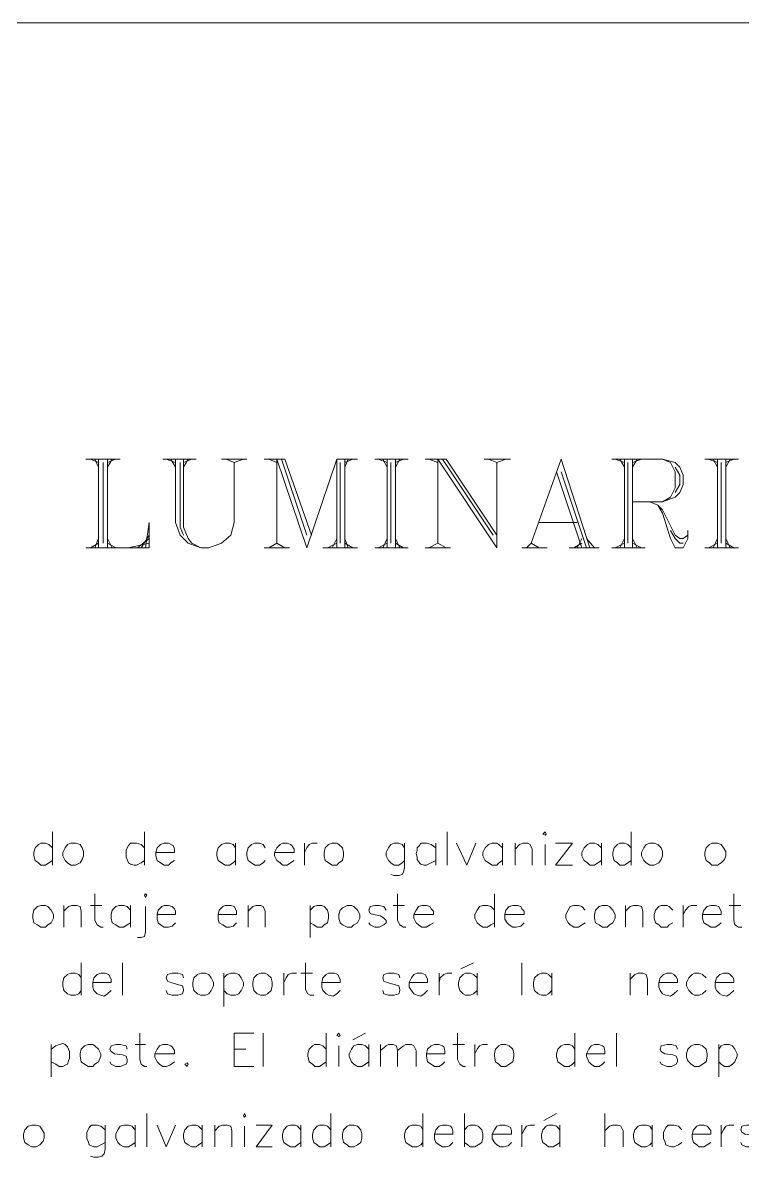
# Model space of a CAD drawing. Extents: x 604418 to 606014, y 1310869 to 1312555.
# Drawn here: x 605504.51 to 605518.51, y 1311072.63 to 1311095.02 of the extents above; entities that cross this region are included whole.
import ezdxf

# ---------------------------------------------------------------- set-up
doc = ezdxf.new("R2010")
doc.units = 0
doc.header["$MEASUREMENT"] = 0
doc.layers.get('0').update_dxf_attribs({"color": 10})

msp = doc.modelspace()

# ---------------------------------------------------------------- linework, layer by layer
at = {"color": 7, "lineweight": 13}
msp.add_lwpolyline([(605468.458, 1311017.135), (605528.643, 1311017.135), (605528.643, 1311095.021), (605468.458, 1311095.021)], close=True, dxfattribs=at)
for points in [[(605505.73, 1311086.535), (605506.401, 1311086.535)], [(605505.819, 1311086.535), (605505.976, 1311086.467)], [(605505.909, 1311086.535), (605505.976, 1311086.378)], [(605505.976, 1311086.535), (605505.976, 1311084.811)], [(605506.155, 1311086.535), (605506.155, 1311084.811)], [(605506.244, 1311086.535), (605506.155, 1311086.378)], [(605506.312, 1311086.535), (605506.155, 1311086.467)], [(605507.229, 1311086.535), (605507.878, 1311086.535)], [(605507.296, 1311086.535), (605507.475, 1311086.467)], [(605507.386, 1311086.535), (605507.475, 1311086.378)], [(605507.475, 1311086.535), (605507.475, 1311085.304), (605507.565, 1311085.058), (605507.721, 1311084.901), (605507.968, 1311084.811), (605508.124, 1311084.811), (605508.37, 1311084.901), (605508.549, 1311085.058), (605508.616, 1311085.304), (605508.616, 1311086.467)], [(605507.632, 1311086.535), (605507.632, 1311085.214), (605507.721, 1311084.99), (605507.789, 1311084.901), (605507.968, 1311084.811)], [(605507.721, 1311086.535), (605507.632, 1311086.378)], [(605507.789, 1311086.535), (605507.632, 1311086.467)], [(605508.37, 1311086.535), (605508.863, 1311086.535)], [(605508.46, 1311086.535), (605508.616, 1311086.467), (605508.796, 1311086.535)], [(605509.198, 1311086.535), (605509.601, 1311086.535)], [(605509.288, 1311086.535), (605509.444, 1311086.467)], [(605509.444, 1311084.901), (605509.444, 1311086.535), (605510.026, 1311084.811)], [(605509.534, 1311086.535), (605510.026, 1311085.058)], [(605509.601, 1311086.535), (605510.116, 1311085.058)], [(605510.026, 1311084.811), (605510.608, 1311086.535), (605510.608, 1311084.811)], [(605510.608, 1311086.535), (605511.011, 1311086.535)], [(605510.765, 1311086.535), (605510.765, 1311084.811)], [(605510.832, 1311086.535), (605510.765, 1311086.378)], [(605510.921, 1311086.535), (605510.765, 1311086.467)], [(605511.347, 1311086.535), (605511.996, 1311086.535)], [(605511.414, 1311086.535), (605511.593, 1311086.467)], [(605511.503, 1311086.535), (605511.593, 1311086.378)], [(605511.593, 1311086.535), (605511.593, 1311084.811)], [(605511.749, 1311086.535), (605511.749, 1311084.811)], [(605511.839, 1311086.535), (605511.749, 1311086.378)], [(605511.906, 1311086.535), (605511.749, 1311086.467)], [(605512.331, 1311086.535), (605512.734, 1311086.535)], [(605512.398, 1311086.535), (605512.577, 1311086.467)], [(605512.577, 1311084.901), (605512.577, 1311086.535), (605513.719, 1311084.811)], [(605512.667, 1311086.535), (605513.652, 1311085.058)], [(605512.734, 1311086.535), (605513.719, 1311085.058)], [(605513.473, 1311086.535), (605513.987, 1311086.535)], [(605513.562, 1311086.535), (605513.719, 1311086.467), (605513.898, 1311086.535)], [(605514.972, 1311086.535), (605514.39, 1311084.901)], [(605514.972, 1311086.535), (605515.531, 1311084.811)], [(605515.956, 1311086.535), (605516.941, 1311086.535), (605517.187, 1311086.467), (605517.277, 1311086.378), (605517.344, 1311086.221), (605517.344, 1311086.042), (605517.277, 1311085.886), (605517.187, 1311085.796), (605516.941, 1311085.707), (605516.359, 1311085.707)], [(605516.024, 1311086.535), (605516.203, 1311086.467)], [(605516.113, 1311086.535), (605516.203, 1311086.378)], [(605516.203, 1311086.535), (605516.203, 1311084.811)], [(605516.359, 1311086.535), (605516.359, 1311084.811)], [(605516.449, 1311086.535), (605516.359, 1311086.378)], [(605516.538, 1311086.535), (605516.359, 1311086.467)], [(605516.941, 1311086.535), (605517.098, 1311086.467), (605517.187, 1311086.288), (605517.187, 1311085.975), (605517.098, 1311085.796), (605516.941, 1311085.707)], [(605517.769, 1311086.535), (605518.418, 1311086.535)], [(605517.836, 1311086.535), (605518.015, 1311086.467)], [(605517.926, 1311086.535), (605518.015, 1311086.378)], [(605518.015, 1311086.535), (605518.015, 1311084.811)], [(605518.172, 1311086.535), (605518.172, 1311084.811)], [(605518.261, 1311086.535), (605518.172, 1311086.378)], [(605518.329, 1311086.535), (605518.172, 1311086.467)], [(605506.065, 1311086.467), (605506.065, 1311084.901)], [(605507.565, 1311086.467), (605507.565, 1311085.214), (605507.632, 1311085.058)], [(605510.675, 1311086.467), (605510.675, 1311084.901)], [(605511.66, 1311086.467), (605511.66, 1311084.901)], [(605513.719, 1311086.467), (605513.719, 1311084.811)], [(605514.882, 1311086.288), (605515.375, 1311084.811)], [(605514.972, 1311086.288), (605515.464, 1311084.811)], [(605516.27, 1311086.467), (605516.27, 1311084.901)], [(605517.187, 1311086.378), (605517.277, 1311086.221), (605517.277, 1311086.042), (605517.187, 1311085.886)], [(605518.082, 1311086.467), (605518.082, 1311084.901)], [(605516.695, 1311085.707), (605516.852, 1311085.639), (605516.941, 1311085.483), (605517.098, 1311084.99), (605517.187, 1311084.811), (605517.344, 1311084.811), (605517.433, 1311084.99), (605517.433, 1311085.147)], [(605516.852, 1311085.639), (605516.941, 1311085.55), (605517.187, 1311085.058), (605517.277, 1311084.99), (605517.344, 1311084.99), (605517.433, 1311085.058)], [(605505.73, 1311084.811), (605506.961, 1311084.811), (605506.961, 1311085.304)], [(605506.893, 1311084.811), (605506.961, 1311085.304)], [(605514.547, 1311085.304), (605515.285, 1311085.304)], [(605517.098, 1311085.147), (605517.187, 1311084.99), (605517.277, 1311084.901), (605517.344, 1311084.901)], [(605505.976, 1311084.99), (605505.909, 1311084.811)], [(605506.155, 1311084.99), (605506.244, 1311084.811)], [(605506.737, 1311084.811), (605506.961, 1311084.99)], [(605506.804, 1311084.811), (605506.961, 1311085.058)], [(605510.608, 1311084.99), (605510.519, 1311084.811)], [(605510.765, 1311084.99), (605510.832, 1311084.811)], [(605511.593, 1311084.99), (605511.503, 1311084.811)], [(605511.749, 1311084.99), (605511.839, 1311084.811)], [(605515.375, 1311084.99), (605515.285, 1311084.811)], [(605515.464, 1311084.99), (605515.621, 1311084.811)], [(605516.203, 1311084.99), (605516.113, 1311084.811)], [(605516.359, 1311084.99), (605516.449, 1311084.811)], [(605518.015, 1311084.99), (605517.926, 1311084.811)], [(605518.172, 1311084.99), (605518.261, 1311084.811)], [(605505.976, 1311084.901), (605505.819, 1311084.811)], [(605506.155, 1311084.901), (605506.312, 1311084.811)], [(605506.558, 1311084.811), (605506.961, 1311084.901)], [(605509.198, 1311084.811), (605509.691, 1311084.811)], [(605509.288, 1311084.811), (605509.444, 1311084.901), (605509.601, 1311084.811)], [(605510.34, 1311084.811), (605511.011, 1311084.811)], [(605510.608, 1311084.901), (605510.429, 1311084.811)], [(605510.765, 1311084.901), (605510.921, 1311084.811)], [(605511.347, 1311084.811), (605511.996, 1311084.811)], [(605511.593, 1311084.901), (605511.414, 1311084.811)], [(605511.749, 1311084.901), (605511.906, 1311084.811)], [(605512.331, 1311084.811), (605512.824, 1311084.811)], [(605512.398, 1311084.811), (605512.577, 1311084.901), (605512.734, 1311084.811)], [(605514.211, 1311084.811), (605514.703, 1311084.811)], [(605514.3, 1311084.811), (605514.39, 1311084.901), (605514.547, 1311084.811)], [(605515.128, 1311084.811), (605515.71, 1311084.811)], [(605515.375, 1311084.901), (605515.218, 1311084.811)], [(605515.956, 1311084.811), (605516.605, 1311084.811)], [(605516.203, 1311084.901), (605516.024, 1311084.811)], [(605516.359, 1311084.901), (605516.538, 1311084.811)], [(605517.769, 1311084.811), (605518.418, 1311084.811)], [(605518.015, 1311084.901), (605517.836, 1311084.811)], [(605518.172, 1311084.901), (605518.329, 1311084.811)], [(605505.081, 1311079.284), (605505.081, 1311078.635)], [(605506.871, 1311079.284), (605506.871, 1311078.635)], [(605512.756, 1311079.284), (605512.756, 1311078.635)], [(605514.614, 1311079.239), (605514.659, 1311079.217), (605514.681, 1311079.239), (605514.659, 1311079.284), (605514.614, 1311079.239)], [(605516.337, 1311079.284), (605516.337, 1311078.635)], [(605505.081, 1311078.971), (605505.014, 1311079.038), (605504.947, 1311079.06), (605504.857, 1311079.06), (605504.812, 1311079.038), (605504.745, 1311078.971), (605504.723, 1311078.881), (605504.723, 1311078.814), (605504.745, 1311078.725), (605504.812, 1311078.68), (605504.857, 1311078.635), (605504.947, 1311078.635), (605505.014, 1311078.68), (605505.081, 1311078.725)], [(605505.439, 1311079.06), (605505.372, 1311079.038), (605505.327, 1311078.971), (605505.282, 1311078.881), (605505.282, 1311078.814), (605505.327, 1311078.725), (605505.372, 1311078.68), (605505.439, 1311078.635), (605505.528, 1311078.635), (605505.618, 1311078.68), (605505.663, 1311078.747), (605505.685, 1311078.814), (605505.685, 1311078.904), (605505.663, 1311078.971), (605505.618, 1311079.038), (605505.528, 1311079.06), (605505.439, 1311079.06)], [(605506.871, 1311078.971), (605506.804, 1311079.038), (605506.714, 1311079.06), (605506.67, 1311079.06), (605506.602, 1311079.06), (605506.558, 1311079.016), (605506.535, 1311078.971), (605506.513, 1311078.926), (605506.513, 1311078.859), (605506.513, 1311078.792), (605506.535, 1311078.747), (605506.558, 1311078.68), (605506.602, 1311078.657), (605506.67, 1311078.635), (605506.714, 1311078.635), (605506.804, 1311078.68), (605506.871, 1311078.725)], [(605507.095, 1311078.881), (605507.453, 1311078.881), (605507.453, 1311078.948), (605507.43, 1311079.016), (605507.386, 1311079.038), (605507.341, 1311079.06), (605507.251, 1311079.06), (605507.184, 1311079.038), (605507.117, 1311078.971), (605507.095, 1311078.881), (605507.095, 1311078.814), (605507.117, 1311078.725), (605507.184, 1311078.68), (605507.251, 1311078.635), (605507.341, 1311078.635), (605507.386, 1311078.68), (605507.453, 1311078.725)], [(605508.639, 1311078.971), (605508.594, 1311079.038), (605508.527, 1311079.06), (605508.437, 1311079.06), (605508.37, 1311079.038), (605508.303, 1311078.971), (605508.281, 1311078.881), (605508.281, 1311078.814), (605508.303, 1311078.725), (605508.37, 1311078.68), (605508.437, 1311078.635), (605508.527, 1311078.635), (605508.594, 1311078.68), (605508.639, 1311078.725)], [(605508.639, 1311079.06), (605508.639, 1311078.635)], [(605509.221, 1311078.971), (605509.176, 1311079.038), (605509.109, 1311079.06), (605509.019, 1311079.06), (605508.952, 1311079.038), (605508.885, 1311078.971), (605508.863, 1311078.881), (605508.863, 1311078.814), (605508.885, 1311078.725), (605508.952, 1311078.68), (605509.019, 1311078.635), (605509.109, 1311078.635), (605509.176, 1311078.68), (605509.221, 1311078.725)], [(605509.4, 1311078.881), (605509.78, 1311078.881), (605509.78, 1311078.948), (605509.735, 1311079.016), (605509.713, 1311079.038), (605509.646, 1311079.06), (605509.556, 1311079.06), (605509.512, 1311079.038), (605509.444, 1311078.971), (605509.4, 1311078.881), (605509.4, 1311078.814), (605509.444, 1311078.725), (605509.512, 1311078.68), (605509.556, 1311078.635), (605509.646, 1311078.635), (605509.713, 1311078.68), (605509.78, 1311078.725)], [(605509.982, 1311079.06), (605509.982, 1311078.635)], [(605509.982, 1311078.881), (605510.026, 1311078.971), (605510.071, 1311079.038), (605510.138, 1311079.06), (605510.228, 1311079.06)], [(605510.519, 1311079.06), (605510.451, 1311079.038), (605510.384, 1311078.971), (605510.362, 1311078.881), (605510.362, 1311078.814), (605510.384, 1311078.725), (605510.451, 1311078.68), (605510.519, 1311078.635), (605510.608, 1311078.635), (605510.653, 1311078.68), (605510.72, 1311078.725), (605510.742, 1311078.814), (605510.742, 1311078.881), (605510.72, 1311078.971), (605510.653, 1311079.038), (605510.608, 1311079.06), (605510.519, 1311079.06)], [(605511.928, 1311078.971), (605511.884, 1311079.038), (605511.817, 1311079.06), (605511.727, 1311079.06), (605511.66, 1311079.038), (605511.615, 1311078.971), (605511.57, 1311078.881), (605511.57, 1311078.814), (605511.615, 1311078.725), (605511.66, 1311078.68), (605511.727, 1311078.635), (605511.817, 1311078.635), (605511.884, 1311078.68), (605511.928, 1311078.725)], [(605511.928, 1311079.06), (605511.928, 1311078.59), (605511.906, 1311078.501), (605511.884, 1311078.456), (605511.817, 1311078.434), (605511.727, 1311078.434), (605511.66, 1311078.456)], [(605512.533, 1311078.971), (605512.443, 1311079.038), (605512.354, 1311079.06), (605512.309, 1311079.06), (605512.242, 1311079.06), (605512.219, 1311079.016), (605512.175, 1311078.971), (605512.175, 1311078.926), (605512.152, 1311078.859), (605512.175, 1311078.792), (605512.175, 1311078.747), (605512.219, 1311078.68), (605512.242, 1311078.657), (605512.309, 1311078.635), (605512.354, 1311078.635), (605512.443, 1311078.68), (605512.533, 1311078.725)], [(605512.533, 1311079.06), (605512.533, 1311078.635)], [(605512.935, 1311079.06), (605513.137, 1311078.635), (605513.316, 1311079.06)], [(605513.831, 1311078.971), (605513.763, 1311079.038), (605513.719, 1311079.06), (605513.629, 1311079.06), (605513.562, 1311079.038), (605513.495, 1311078.971), (605513.45, 1311078.881), (605513.45, 1311078.814), (605513.495, 1311078.725), (605513.562, 1311078.68), (605513.629, 1311078.635), (605513.719, 1311078.635), (605513.763, 1311078.68), (605513.831, 1311078.725)], [(605513.831, 1311079.06), (605513.831, 1311078.635)], [(605514.077, 1311079.06), (605514.077, 1311078.635)], [(605514.077, 1311078.948), (605514.166, 1311079.038), (605514.233, 1311079.06), (605514.323, 1311079.06), (605514.368, 1311079.038), (605514.412, 1311078.948), (605514.412, 1311078.635)], [(605514.659, 1311079.038), (605514.659, 1311078.635)], [(605514.86, 1311078.635), (605515.196, 1311079.06), (605514.86, 1311079.06)], [(605515.755, 1311078.971), (605515.688, 1311079.038), (605515.621, 1311079.06), (605515.531, 1311079.06), (605515.487, 1311079.038), (605515.419, 1311078.971), (605515.375, 1311078.881), (605515.375, 1311078.814), (605515.419, 1311078.725), (605515.487, 1311078.68), (605515.531, 1311078.635), (605515.621, 1311078.635), (605515.688, 1311078.68), (605515.755, 1311078.725)], [(605515.755, 1311079.06), (605515.755, 1311078.635)], [(605516.337, 1311078.971), (605516.27, 1311079.038), (605516.203, 1311079.06), (605516.113, 1311079.06), (605516.068, 1311079.038), (605516.001, 1311078.971), (605515.979, 1311078.881), (605515.979, 1311078.814), (605516.001, 1311078.725), (605516.068, 1311078.68), (605516.113, 1311078.635), (605516.203, 1311078.635), (605516.27, 1311078.68), (605516.337, 1311078.725)], [(605516.695, 1311079.06), (605516.628, 1311079.038), (605516.583, 1311078.971), (605516.538, 1311078.881), (605516.538, 1311078.814), (605516.583, 1311078.725), (605516.628, 1311078.68), (605516.695, 1311078.635), (605516.784, 1311078.635), (605516.874, 1311078.68), (605516.919, 1311078.747), (605516.941, 1311078.814), (605516.941, 1311078.904), (605516.919, 1311078.971), (605516.852, 1311079.038), (605516.784, 1311079.06), (605516.695, 1311079.06)], [(605517.903, 1311079.06), (605517.859, 1311079.038), (605517.791, 1311078.971), (605517.769, 1311078.881), (605517.769, 1311078.814), (605517.791, 1311078.725), (605517.859, 1311078.68), (605517.903, 1311078.635), (605518.015, 1311078.635), (605518.082, 1311078.68), (605518.149, 1311078.747), (605518.172, 1311078.814), (605518.172, 1311078.904), (605518.127, 1311078.971), (605518.082, 1311079.038), (605518.015, 1311079.06), (605517.903, 1311079.06)], [(605514.86, 1311078.635), (605515.196, 1311078.635)], [(605505.909, 1311078.076), (605505.909, 1311077.561), (605505.954, 1311077.471), (605506.021, 1311077.427), (605506.065, 1311077.427)], [(605506.871, 1311078.053), (605506.893, 1311078.009), (605506.916, 1311078.053), (605506.893, 1311078.076), (605506.871, 1311078.053)], [(605511.794, 1311078.076), (605511.794, 1311077.561), (605511.839, 1311077.471), (605511.906, 1311077.427), (605511.951, 1311077.427)], [(605513.674, 1311078.076), (605513.674, 1311077.427)], [(605518.329, 1311078.076), (605518.329, 1311077.561), (605518.351, 1311077.471), (605518.418, 1311077.427), (605518.485, 1311077.427)], [(605504.857, 1311077.852), (605504.79, 1311077.83), (605504.723, 1311077.762), (605504.7, 1311077.673), (605504.7, 1311077.606), (605504.723, 1311077.516), (605504.79, 1311077.471), (605504.857, 1311077.427), (605504.947, 1311077.427), (605504.991, 1311077.471), (605505.058, 1311077.516), (605505.103, 1311077.606), (605505.103, 1311077.673), (605505.058, 1311077.762), (605504.991, 1311077.83), (605504.947, 1311077.852), (605504.857, 1311077.852)], [(605505.305, 1311077.852), (605505.305, 1311077.427)], [(605505.305, 1311077.74), (605505.394, 1311077.83), (605505.461, 1311077.852), (605505.551, 1311077.852), (605505.618, 1311077.83), (605505.64, 1311077.74), (605505.64, 1311077.427)], [(605505.819, 1311077.852), (605506.043, 1311077.852)], [(605506.602, 1311077.762), (605506.535, 1311077.83), (605506.468, 1311077.852), (605506.379, 1311077.852), (605506.312, 1311077.83), (605506.244, 1311077.762), (605506.222, 1311077.673), (605506.222, 1311077.606), (605506.244, 1311077.516), (605506.312, 1311077.471), (605506.379, 1311077.427), (605506.468, 1311077.427), (605506.535, 1311077.471), (605506.602, 1311077.516)], [(605506.602, 1311077.852), (605506.602, 1311077.427)], [(605506.893, 1311077.83), (605506.893, 1311077.337), (605506.871, 1311077.248), (605506.804, 1311077.225), (605506.737, 1311077.225)], [(605507.117, 1311077.673), (605507.475, 1311077.673), (605507.475, 1311077.74), (605507.453, 1311077.785), (605507.408, 1311077.83), (605507.341, 1311077.852), (605507.251, 1311077.852), (605507.207, 1311077.83), (605507.14, 1311077.762), (605507.117, 1311077.673), (605507.117, 1311077.583), (605507.14, 1311077.516), (605507.184, 1311077.471), (605507.251, 1311077.427), (605507.341, 1311077.427), (605507.408, 1311077.449), (605507.475, 1311077.516)], [(605508.303, 1311077.673), (605508.661, 1311077.673), (605508.661, 1311077.74), (605508.639, 1311077.785), (605508.616, 1311077.83), (605508.549, 1311077.852), (605508.437, 1311077.852), (605508.393, 1311077.83), (605508.326, 1311077.762), (605508.303, 1311077.673), (605508.303, 1311077.583), (605508.326, 1311077.516), (605508.393, 1311077.471), (605508.46, 1311077.427), (605508.527, 1311077.427), (605508.594, 1311077.449), (605508.661, 1311077.516)], [(605508.885, 1311077.852), (605508.885, 1311077.427)], [(605508.885, 1311077.74), (605508.975, 1311077.83), (605509.042, 1311077.852), (605509.131, 1311077.852), (605509.176, 1311077.83), (605509.221, 1311077.74), (605509.221, 1311077.427)], [(605510.093, 1311077.852), (605510.093, 1311077.225)], [(605510.093, 1311077.762), (605510.161, 1311077.83), (605510.228, 1311077.852), (605510.317, 1311077.852), (605510.362, 1311077.83), (605510.429, 1311077.762), (605510.451, 1311077.673), (605510.451, 1311077.606), (605510.429, 1311077.516), (605510.362, 1311077.471), (605510.317, 1311077.427), (605510.228, 1311077.427), (605510.161, 1311077.471), (605510.093, 1311077.516)], [(605510.81, 1311077.852), (605510.72, 1311077.807), (605510.675, 1311077.762), (605510.653, 1311077.673), (605510.653, 1311077.606), (605510.675, 1311077.516), (605510.72, 1311077.471), (605510.81, 1311077.427), (605510.899, 1311077.427), (605510.944, 1311077.471), (605511.011, 1311077.516), (605511.056, 1311077.606), (605511.056, 1311077.673), (605511.011, 1311077.762), (605510.944, 1311077.83), (605510.899, 1311077.852), (605510.81, 1311077.852)], [(605511.57, 1311077.762), (605511.526, 1311077.83), (605511.436, 1311077.852), (605511.347, 1311077.852), (605511.257, 1311077.83), (605511.235, 1311077.762), (605511.257, 1311077.695), (605511.324, 1311077.673), (605511.458, 1311077.65), (605511.526, 1311077.606), (605511.57, 1311077.561), (605511.57, 1311077.516), (605511.526, 1311077.471), (605511.436, 1311077.427), (605511.347, 1311077.427), (605511.257, 1311077.471), (605511.235, 1311077.516)], [(605511.705, 1311077.852), (605511.928, 1311077.852)], [(605512.107, 1311077.673), (605512.488, 1311077.673), (605512.488, 1311077.74), (605512.443, 1311077.785), (605512.421, 1311077.83), (605512.354, 1311077.852), (605512.264, 1311077.852), (605512.197, 1311077.83), (605512.152, 1311077.762), (605512.107, 1311077.673), (605512.107, 1311077.606), (605512.152, 1311077.516), (605512.197, 1311077.471), (605512.264, 1311077.427), (605512.354, 1311077.427), (605512.421, 1311077.471), (605512.488, 1311077.516)], [(605513.674, 1311077.762), (605513.607, 1311077.83), (605513.54, 1311077.852), (605513.45, 1311077.852), (605513.383, 1311077.83), (605513.338, 1311077.762), (605513.293, 1311077.673), (605513.293, 1311077.606), (605513.338, 1311077.516), (605513.383, 1311077.471), (605513.45, 1311077.427), (605513.54, 1311077.427), (605513.607, 1311077.471), (605513.674, 1311077.516)], [(605513.875, 1311077.673), (605514.256, 1311077.673), (605514.256, 1311077.74), (605514.211, 1311077.785), (605514.189, 1311077.83), (605514.121, 1311077.852), (605514.032, 1311077.852), (605513.965, 1311077.83), (605513.898, 1311077.762), (605513.875, 1311077.673), (605513.875, 1311077.583), (605513.92, 1311077.516), (605513.965, 1311077.471), (605514.032, 1311077.427), (605514.099, 1311077.427), (605514.189, 1311077.449), (605514.256, 1311077.516)], [(605515.442, 1311077.762), (605515.375, 1311077.83), (605515.307, 1311077.852), (605515.218, 1311077.852), (605515.151, 1311077.83), (605515.106, 1311077.762), (605515.061, 1311077.673), (605515.061, 1311077.606), (605515.106, 1311077.516), (605515.151, 1311077.471), (605515.218, 1311077.427), (605515.307, 1311077.427), (605515.375, 1311077.471), (605515.442, 1311077.516)], [(605515.777, 1311077.852), (605515.71, 1311077.83), (605515.643, 1311077.762), (605515.621, 1311077.673), (605515.621, 1311077.606), (605515.643, 1311077.516), (605515.71, 1311077.471), (605515.777, 1311077.427), (605515.867, 1311077.427), (605515.912, 1311077.471), (605515.979, 1311077.516), (605516.024, 1311077.606), (605516.024, 1311077.673), (605515.979, 1311077.762), (605515.912, 1311077.83), (605515.867, 1311077.852), (605515.777, 1311077.852)], [(605516.225, 1311077.852), (605516.225, 1311077.427)], [(605516.225, 1311077.74), (605516.314, 1311077.83), (605516.382, 1311077.852), (605516.471, 1311077.852), (605516.538, 1311077.83), (605516.561, 1311077.74), (605516.561, 1311077.427)], [(605517.142, 1311077.762), (605517.075, 1311077.83), (605517.031, 1311077.852), (605516.919, 1311077.852), (605516.874, 1311077.83), (605516.807, 1311077.762), (605516.784, 1311077.673), (605516.784, 1311077.606), (605516.807, 1311077.516), (605516.874, 1311077.471), (605516.919, 1311077.427), (605517.031, 1311077.427), (605517.075, 1311077.471), (605517.142, 1311077.516)], [(605517.344, 1311077.852), (605517.344, 1311077.427)], [(605517.344, 1311077.673), (605517.389, 1311077.762), (605517.456, 1311077.83), (605517.501, 1311077.852), (605517.612, 1311077.852)], [(605517.724, 1311077.673), (605518.082, 1311077.673), (605518.082, 1311077.74), (605518.06, 1311077.785), (605518.038, 1311077.83), (605517.97, 1311077.852), (605517.881, 1311077.852), (605517.814, 1311077.83), (605517.747, 1311077.762), (605517.724, 1311077.673), (605517.724, 1311077.606), (605517.747, 1311077.516), (605517.814, 1311077.471), (605517.881, 1311077.427), (605517.97, 1311077.427), (605518.038, 1311077.471), (605518.082, 1311077.516)], [(605518.239, 1311077.852), (605518.463, 1311077.852)], [(605505.64, 1311076.733), (605505.64, 1311076.106)], [(605506.446, 1311076.733), (605506.446, 1311076.106)], [(605510.004, 1311076.733), (605510.004, 1311076.218), (605510.049, 1311076.129), (605510.093, 1311076.106), (605510.161, 1311076.106)], [(605513.025, 1311076.621), (605513.271, 1311076.733)], [(605514.211, 1311076.733), (605514.211, 1311076.106)], [(605505.64, 1311076.442), (605505.595, 1311076.509), (605505.528, 1311076.532), (605505.439, 1311076.532), (605505.372, 1311076.509), (605505.305, 1311076.442), (605505.282, 1311076.353), (605505.282, 1311076.285), (605505.305, 1311076.196), (605505.372, 1311076.129), (605505.439, 1311076.106), (605505.528, 1311076.106), (605505.595, 1311076.129), (605505.64, 1311076.196)], [(605505.864, 1311076.353), (605506.222, 1311076.353), (605506.222, 1311076.42), (605506.2, 1311076.464), (605506.177, 1311076.509), (605506.11, 1311076.532), (605506.021, 1311076.532), (605505.954, 1311076.509), (605505.886, 1311076.442), (605505.864, 1311076.353), (605505.864, 1311076.263), (605505.886, 1311076.196), (605505.954, 1311076.129), (605506.021, 1311076.106), (605506.088, 1311076.084), (605506.155, 1311076.129), (605506.222, 1311076.196)], [(605507.632, 1311076.442), (605507.609, 1311076.509), (605507.52, 1311076.532), (605507.408, 1311076.532), (605507.319, 1311076.509), (605507.296, 1311076.442), (605507.319, 1311076.375), (605507.386, 1311076.353), (605507.542, 1311076.308), (605507.609, 1311076.285), (605507.632, 1311076.218), (605507.632, 1311076.196), (605507.609, 1311076.129), (605507.52, 1311076.106), (605507.408, 1311076.106), (605507.319, 1311076.129), (605507.296, 1311076.196)], [(605507.968, 1311076.532), (605507.9, 1311076.509), (605507.833, 1311076.442), (605507.811, 1311076.353), (605507.811, 1311076.285), (605507.833, 1311076.196), (605507.9, 1311076.129), (605507.968, 1311076.106), (605508.057, 1311076.106), (605508.124, 1311076.129), (605508.169, 1311076.196), (605508.214, 1311076.285), (605508.214, 1311076.353), (605508.169, 1311076.442), (605508.124, 1311076.509), (605508.057, 1311076.532), (605507.968, 1311076.532)], [(605508.415, 1311076.532), (605508.415, 1311075.883)], [(605508.415, 1311076.442), (605508.482, 1311076.509), (605508.549, 1311076.532), (605508.639, 1311076.532), (605508.706, 1311076.509), (605508.751, 1311076.442), (605508.796, 1311076.353), (605508.796, 1311076.285), (605508.751, 1311076.196), (605508.706, 1311076.129), (605508.639, 1311076.106), (605508.549, 1311076.106), (605508.482, 1311076.129), (605508.415, 1311076.196)], [(605509.131, 1311076.532), (605509.064, 1311076.509), (605508.997, 1311076.442), (605508.975, 1311076.353), (605508.975, 1311076.285), (605508.997, 1311076.196), (605509.064, 1311076.129), (605509.131, 1311076.106), (605509.221, 1311076.106), (605509.265, 1311076.129), (605509.333, 1311076.196), (605509.355, 1311076.285), (605509.355, 1311076.353), (605509.333, 1311076.442), (605509.265, 1311076.509), (605509.221, 1311076.532), (605509.131, 1311076.532)], [(605509.579, 1311076.532), (605509.579, 1311076.106)], [(605509.579, 1311076.353), (605509.624, 1311076.442), (605509.668, 1311076.509), (605509.735, 1311076.532), (605509.825, 1311076.532)], [(605509.914, 1311076.532), (605510.138, 1311076.532)], [(605510.317, 1311076.353), (605510.675, 1311076.353), (605510.675, 1311076.42), (605510.653, 1311076.464), (605510.631, 1311076.509), (605510.563, 1311076.532), (605510.451, 1311076.532), (605510.407, 1311076.509), (605510.34, 1311076.442), (605510.317, 1311076.353), (605510.317, 1311076.263), (605510.34, 1311076.196), (605510.407, 1311076.129), (605510.451, 1311076.106), (605510.541, 1311076.084), (605510.608, 1311076.129), (605510.675, 1311076.196)], [(605511.839, 1311076.442), (605511.817, 1311076.509), (605511.727, 1311076.532), (605511.615, 1311076.532), (605511.526, 1311076.509), (605511.503, 1311076.442), (605511.526, 1311076.375), (605511.593, 1311076.353), (605511.749, 1311076.308), (605511.817, 1311076.285), (605511.839, 1311076.218), (605511.839, 1311076.196), (605511.817, 1311076.129), (605511.727, 1311076.106), (605511.615, 1311076.106), (605511.526, 1311076.129), (605511.503, 1311076.196)], [(605512.018, 1311076.353), (605512.376, 1311076.353), (605512.376, 1311076.42), (605512.354, 1311076.464), (605512.331, 1311076.509), (605512.264, 1311076.532), (605512.175, 1311076.532), (605512.107, 1311076.509), (605512.063, 1311076.442), (605512.018, 1311076.353), (605512.018, 1311076.263), (605512.063, 1311076.196), (605512.107, 1311076.129), (605512.175, 1311076.106), (605512.242, 1311076.084), (605512.309, 1311076.129), (605512.376, 1311076.196)], [(605512.6, 1311076.532), (605512.6, 1311076.106)], [(605512.6, 1311076.353), (605512.622, 1311076.442), (605512.689, 1311076.509), (605512.756, 1311076.532), (605512.846, 1311076.532)], [(605513.338, 1311076.442), (605513.271, 1311076.509), (605513.204, 1311076.532), (605513.114, 1311076.532), (605513.07, 1311076.509), (605513.003, 1311076.442), (605512.98, 1311076.353), (605512.98, 1311076.285), (605513.003, 1311076.196), (605513.07, 1311076.129), (605513.114, 1311076.106), (605513.204, 1311076.106), (605513.271, 1311076.129), (605513.338, 1311076.196)], [(605513.338, 1311076.532), (605513.338, 1311076.106)], [(605514.793, 1311076.442), (605514.726, 1311076.509), (605514.681, 1311076.532), (605514.591, 1311076.532), (605514.524, 1311076.509), (605514.457, 1311076.442), (605514.435, 1311076.353), (605514.435, 1311076.285), (605514.457, 1311076.196), (605514.524, 1311076.129), (605514.591, 1311076.106), (605514.681, 1311076.106), (605514.726, 1311076.129), (605514.793, 1311076.196)], [(605514.793, 1311076.532), (605514.793, 1311076.106)], [(605516.314, 1311076.532), (605516.314, 1311076.106)], [(605516.314, 1311076.42), (605516.404, 1311076.509), (605516.471, 1311076.532), (605516.561, 1311076.532), (605516.628, 1311076.509), (605516.65, 1311076.42), (605516.65, 1311076.106)], [(605516.874, 1311076.353), (605517.232, 1311076.353), (605517.232, 1311076.42), (605517.21, 1311076.464), (605517.165, 1311076.509), (605517.12, 1311076.532), (605517.031, 1311076.532), (605516.963, 1311076.509), (605516.896, 1311076.442), (605516.874, 1311076.353), (605516.874, 1311076.263), (605516.896, 1311076.196), (605516.941, 1311076.129), (605517.008, 1311076.106), (605517.098, 1311076.084), (605517.165, 1311076.129), (605517.232, 1311076.196)], [(605517.791, 1311076.442), (605517.724, 1311076.509), (605517.657, 1311076.532), (605517.568, 1311076.532), (605517.523, 1311076.509), (605517.456, 1311076.442), (605517.411, 1311076.353), (605517.411, 1311076.285), (605517.456, 1311076.196), (605517.523, 1311076.129), (605517.568, 1311076.106), (605517.657, 1311076.106), (605517.724, 1311076.129), (605517.791, 1311076.196)], [(605517.97, 1311076.353), (605518.329, 1311076.353), (605518.329, 1311076.42), (605518.306, 1311076.464), (605518.261, 1311076.509), (605518.217, 1311076.532), (605518.127, 1311076.532), (605518.06, 1311076.509), (605517.993, 1311076.442), (605517.97, 1311076.353), (605517.97, 1311076.263), (605517.993, 1311076.196), (605518.06, 1311076.129), (605518.105, 1311076.106), (605518.194, 1311076.084), (605518.261, 1311076.129), (605518.329, 1311076.196)], [(605506.782, 1311075.368), (605506.782, 1311074.853), (605506.804, 1311074.764), (605506.871, 1311074.719), (605506.916, 1311074.719)], [(605508.616, 1311074.719), (605508.616, 1311075.368), (605508.997, 1311075.368)], [(605509.176, 1311075.368), (605509.176, 1311074.719)], [(605510.407, 1311075.368), (605510.407, 1311074.719)], [(605510.608, 1311075.323), (605510.653, 1311075.301), (605510.675, 1311075.323), (605510.653, 1311075.368), (605510.608, 1311075.323)], [(605510.921, 1311075.234), (605511.168, 1311075.368)], [(605512.958, 1311075.368), (605512.958, 1311074.853), (605513.003, 1311074.764), (605513.07, 1311074.719), (605513.114, 1311074.719)], [(605515.24, 1311075.368), (605515.24, 1311074.719)], [(605516.046, 1311075.368), (605516.046, 1311074.719)], [(605505.058, 1311075.055), (605505.148, 1311075.122), (605505.215, 1311075.144), (605505.282, 1311075.167), (605505.327, 1311075.144), (605505.372, 1311075.099), (605505.394, 1311075.055), (605505.416, 1311075.01), (605505.416, 1311074.943), (605505.416, 1311074.876), (605505.394, 1311074.831), (605505.372, 1311074.764), (605505.327, 1311074.741), (605505.282, 1311074.719), (605505.215, 1311074.719), (605505.148, 1311074.764), (605505.058, 1311074.808)], [(605505.058, 1311075.144), (605505.058, 1311074.518)], [(605505.775, 1311075.144), (605505.707, 1311075.122), (605505.64, 1311075.055), (605505.618, 1311074.965), (605505.618, 1311074.92), (605505.64, 1311074.808), (605505.707, 1311074.764), (605505.775, 1311074.719), (605505.864, 1311074.719), (605505.909, 1311074.764), (605505.976, 1311074.808), (605506.021, 1311074.92), (605506.021, 1311074.965), (605505.976, 1311075.055), (605505.909, 1311075.122), (605505.864, 1311075.144), (605505.775, 1311075.144)], [(605506.535, 1311075.055), (605506.513, 1311075.122), (605506.401, 1311075.144), (605506.312, 1311075.144), (605506.222, 1311075.122), (605506.2, 1311075.055), (605506.222, 1311075.01), (605506.289, 1311074.965), (605506.446, 1311074.943), (605506.513, 1311074.92), (605506.535, 1311074.853), (605506.535, 1311074.808), (605506.513, 1311074.764), (605506.401, 1311074.719), (605506.312, 1311074.719), (605506.222, 1311074.764), (605506.2, 1311074.808)], [(605506.692, 1311075.144), (605506.893, 1311075.144)], [(605507.072, 1311074.965), (605507.453, 1311074.965), (605507.453, 1311075.032), (605507.408, 1311075.099), (605507.386, 1311075.122), (605507.319, 1311075.144), (605507.229, 1311075.144), (605507.162, 1311075.122), (605507.117, 1311075.055), (605507.072, 1311074.965), (605507.072, 1311074.898), (605507.117, 1311074.808), (605507.162, 1311074.764), (605507.229, 1311074.719), (605507.296, 1311074.719), (605507.363, 1311074.741), (605507.453, 1311074.808)], [(605510.407, 1311075.055), (605510.34, 1311075.122), (605510.272, 1311075.144), (605510.183, 1311075.144), (605510.138, 1311075.122), (605510.071, 1311075.055), (605510.049, 1311074.965), (605510.049, 1311074.92), (605510.071, 1311074.808), (605510.138, 1311074.764), (605510.183, 1311074.719), (605510.272, 1311074.719), (605510.34, 1311074.764), (605510.407, 1311074.808)], [(605510.653, 1311075.122), (605510.653, 1311074.719)], [(605511.235, 1311075.055), (605511.168, 1311075.122), (605511.1, 1311075.144), (605511.011, 1311075.144), (605510.944, 1311075.122), (605510.899, 1311075.055), (605510.854, 1311074.965), (605510.854, 1311074.92), (605510.899, 1311074.808), (605510.944, 1311074.764), (605511.011, 1311074.719), (605511.1, 1311074.719), (605511.168, 1311074.764), (605511.235, 1311074.808)], [(605511.235, 1311075.144), (605511.235, 1311074.719)], [(605511.458, 1311075.144), (605511.458, 1311074.719)], [(605511.458, 1311075.032), (605511.57, 1311075.122), (605511.615, 1311075.144), (605511.705, 1311075.144), (605511.772, 1311075.122), (605511.794, 1311075.032), (605511.794, 1311074.719)], [(605511.794, 1311075.032), (605511.906, 1311075.122), (605511.951, 1311075.144), (605512.063, 1311075.144), (605512.107, 1311075.122), (605512.152, 1311075.032), (605512.152, 1311074.719)], [(605512.354, 1311074.965), (605512.712, 1311074.965), (605512.712, 1311075.032), (605512.689, 1311075.099), (605512.667, 1311075.122), (605512.6, 1311075.144), (605512.51, 1311075.144), (605512.443, 1311075.122), (605512.376, 1311075.055), (605512.354, 1311074.965), (605512.354, 1311074.92), (605512.376, 1311074.808), (605512.443, 1311074.764), (605512.51, 1311074.719), (605512.6, 1311074.719), (605512.667, 1311074.764), (605512.712, 1311074.808)], [(605512.868, 1311075.144), (605513.092, 1311075.144)], [(605513.293, 1311075.144), (605513.293, 1311074.719)], [(605513.293, 1311074.965), (605513.338, 1311075.055), (605513.383, 1311075.122), (605513.45, 1311075.144), (605513.54, 1311075.144)], [(605513.808, 1311075.144), (605513.763, 1311075.122), (605513.696, 1311075.055), (605513.674, 1311074.965), (605513.674, 1311074.92), (605513.696, 1311074.808), (605513.763, 1311074.764), (605513.808, 1311074.719), (605513.898, 1311074.719), (605513.965, 1311074.764), (605514.032, 1311074.808), (605514.054, 1311074.92), (605514.054, 1311074.965), (605514.032, 1311075.055), (605513.965, 1311075.122), (605513.898, 1311075.144), (605513.808, 1311075.144)], [(605515.24, 1311075.055), (605515.196, 1311075.122), (605515.128, 1311075.144), (605515.039, 1311075.144), (605514.972, 1311075.122), (605514.905, 1311075.055), (605514.882, 1311074.965), (605514.882, 1311074.92), (605514.905, 1311074.808), (605514.972, 1311074.764), (605515.039, 1311074.719), (605515.128, 1311074.719), (605515.196, 1311074.764), (605515.24, 1311074.808)], [(605515.464, 1311074.965), (605515.822, 1311074.965), (605515.822, 1311075.032), (605515.8, 1311075.099), (605515.777, 1311075.122), (605515.71, 1311075.144), (605515.621, 1311075.144), (605515.554, 1311075.122), (605515.509, 1311075.055), (605515.464, 1311074.965), (605515.464, 1311074.92), (605515.509, 1311074.808), (605515.554, 1311074.764), (605515.621, 1311074.719), (605515.71, 1311074.719), (605515.777, 1311074.764), (605515.822, 1311074.808)], [(605517.232, 1311075.055), (605517.21, 1311075.122), (605517.12, 1311075.144), (605517.031, 1311075.144), (605516.919, 1311075.122), (605516.896, 1311075.055), (605516.919, 1311075.01), (605516.986, 1311074.965), (605517.142, 1311074.943), (605517.21, 1311074.92), (605517.232, 1311074.853), (605517.232, 1311074.808), (605517.21, 1311074.764), (605517.12, 1311074.719), (605517.031, 1311074.719), (605516.919, 1311074.764), (605516.896, 1311074.808)], [(605517.568, 1311075.144), (605517.501, 1311075.122), (605517.433, 1311075.055), (605517.411, 1311074.965), (605517.411, 1311074.898), (605517.433, 1311074.831), (605517.501, 1311074.764), (605517.568, 1311074.719), (605517.657, 1311074.719), (605517.724, 1311074.764), (605517.791, 1311074.808), (605517.814, 1311074.92), (605517.814, 1311074.965), (605517.791, 1311075.055), (605517.724, 1311075.122), (605517.657, 1311075.144), (605517.568, 1311075.144)], [(605518.038, 1311075.144), (605518.038, 1311074.518)], [(605518.038, 1311075.055), (605518.082, 1311075.122), (605518.149, 1311075.144), (605518.239, 1311075.144), (605518.306, 1311075.122), (605518.351, 1311075.055), (605518.396, 1311074.965), (605518.396, 1311074.92), (605518.351, 1311074.808), (605518.306, 1311074.764), (605518.239, 1311074.719), (605518.149, 1311074.719), (605518.082, 1311074.764), (605518.038, 1311074.808)], [(605508.616, 1311075.055), (605508.84, 1311075.055)], [(605507.699, 1311074.786), (605507.654, 1311074.764), (605507.699, 1311074.719), (605507.721, 1311074.764), (605507.699, 1311074.786)], [(605508.616, 1311074.719), (605508.997, 1311074.719)], [(605506.916, 1311073.801), (605506.916, 1311073.153)], [(605508.796, 1311073.757), (605508.818, 1311073.734), (605508.84, 1311073.757), (605508.818, 1311073.801), (605508.796, 1311073.757)], [(605510.496, 1311073.801), (605510.496, 1311073.153)], [(605512.286, 1311073.801), (605512.286, 1311073.153)], [(605513.092, 1311073.801), (605513.092, 1311073.153)], [(605514.636, 1311073.667), (605514.882, 1311073.801)], [(605515.822, 1311073.801), (605515.822, 1311073.153)], [(605504.678, 1311073.578), (605504.611, 1311073.555), (605504.544, 1311073.488), (605504.521, 1311073.399), (605504.521, 1311073.332), (605504.544, 1311073.242), (605504.611, 1311073.197), (605504.678, 1311073.153), (605504.767, 1311073.153), (605504.835, 1311073.197), (605504.902, 1311073.264), (605504.924, 1311073.332), (605504.924, 1311073.421), (605504.879, 1311073.488), (605504.835, 1311073.555), (605504.767, 1311073.578), (605504.678, 1311073.578)], [(605506.11, 1311073.488), (605506.021, 1311073.555), (605505.954, 1311073.578), (605505.886, 1311073.578), (605505.842, 1311073.578), (605505.797, 1311073.533), (605505.775, 1311073.488), (605505.752, 1311073.443), (605505.752, 1311073.376), (605505.752, 1311073.309), (605505.775, 1311073.264), (605505.797, 1311073.197), (605505.842, 1311073.175), (605505.886, 1311073.153), (605505.954, 1311073.153), (605506.021, 1311073.197), (605506.11, 1311073.242)], [(605506.11, 1311073.578), (605506.11, 1311073.108), (605506.088, 1311073.018), (605506.043, 1311072.974), (605505.976, 1311072.951), (605505.886, 1311072.951), (605505.819, 1311072.974)], [(605506.692, 1311073.488), (605506.625, 1311073.555), (605506.558, 1311073.578), (605506.468, 1311073.578), (605506.401, 1311073.555), (605506.356, 1311073.488), (605506.312, 1311073.399), (605506.312, 1311073.332), (605506.356, 1311073.242), (605506.401, 1311073.197), (605506.468, 1311073.153), (605506.558, 1311073.153), (605506.625, 1311073.197), (605506.692, 1311073.242)], [(605506.692, 1311073.578), (605506.692, 1311073.153)], [(605507.117, 1311073.578), (605507.296, 1311073.153), (605507.475, 1311073.578)], [(605507.99, 1311073.488), (605507.923, 1311073.555), (605507.878, 1311073.578), (605507.789, 1311073.578), (605507.721, 1311073.555), (605507.654, 1311073.488), (605507.632, 1311073.399), (605507.632, 1311073.332), (605507.654, 1311073.242), (605507.721, 1311073.197), (605507.789, 1311073.153), (605507.878, 1311073.153), (605507.923, 1311073.197), (605507.99, 1311073.242)], [(605507.99, 1311073.578), (605507.99, 1311073.153)], [(605508.236, 1311073.578), (605508.236, 1311073.153)], [(605508.236, 1311073.466), (605508.326, 1311073.555), (605508.393, 1311073.578), (605508.482, 1311073.578), (605508.549, 1311073.555), (605508.572, 1311073.466), (605508.572, 1311073.153)], [(605508.818, 1311073.555), (605508.818, 1311073.153)], [(605509.042, 1311073.153), (605509.355, 1311073.578), (605509.042, 1311073.578)], [(605509.914, 1311073.488), (605509.847, 1311073.555), (605509.803, 1311073.578), (605509.713, 1311073.578), (605509.646, 1311073.555), (605509.579, 1311073.488), (605509.556, 1311073.399), (605509.556, 1311073.332), (605509.579, 1311073.242), (605509.646, 1311073.197), (605509.713, 1311073.153), (605509.803, 1311073.153), (605509.847, 1311073.197), (605509.914, 1311073.242)], [(605509.914, 1311073.578), (605509.914, 1311073.153)], [(605510.496, 1311073.488), (605510.429, 1311073.555), (605510.362, 1311073.578), (605510.272, 1311073.578), (605510.228, 1311073.555), (605510.161, 1311073.488), (605510.138, 1311073.399), (605510.138, 1311073.332), (605510.161, 1311073.242), (605510.228, 1311073.197), (605510.272, 1311073.153), (605510.362, 1311073.153), (605510.429, 1311073.197), (605510.496, 1311073.242)], [(605510.854, 1311073.578), (605510.81, 1311073.555), (605510.742, 1311073.488), (605510.72, 1311073.399), (605510.72, 1311073.332), (605510.742, 1311073.242), (605510.81, 1311073.197), (605510.854, 1311073.153), (605510.944, 1311073.153), (605511.011, 1311073.197), (605511.078, 1311073.242), (605511.1, 1311073.332), (605511.1, 1311073.399), (605511.078, 1311073.488), (605511.011, 1311073.555), (605510.944, 1311073.578), (605510.854, 1311073.578)], [(605512.286, 1311073.488), (605512.242, 1311073.555), (605512.175, 1311073.578), (605512.085, 1311073.578), (605512.018, 1311073.555), (605511.951, 1311073.488), (605511.928, 1311073.399), (605511.928, 1311073.332), (605511.951, 1311073.242), (605512.018, 1311073.197), (605512.085, 1311073.153), (605512.175, 1311073.153), (605512.242, 1311073.197), (605512.286, 1311073.242)], [(605512.51, 1311073.399), (605512.868, 1311073.399), (605512.868, 1311073.466), (605512.846, 1311073.533), (605512.824, 1311073.555), (605512.756, 1311073.578), (605512.667, 1311073.578), (605512.6, 1311073.555), (605512.533, 1311073.488), (605512.51, 1311073.399), (605512.51, 1311073.309), (605512.533, 1311073.242), (605512.6, 1311073.197), (605512.667, 1311073.153), (605512.734, 1311073.153), (605512.801, 1311073.175), (605512.868, 1311073.242)], [(605513.092, 1311073.488), (605513.159, 1311073.555), (605513.204, 1311073.578), (605513.293, 1311073.578), (605513.361, 1311073.555), (605513.428, 1311073.488), (605513.45, 1311073.399), (605513.45, 1311073.332), (605513.428, 1311073.242), (605513.361, 1311073.197), (605513.293, 1311073.153), (605513.204, 1311073.153), (605513.159, 1311073.197), (605513.092, 1311073.242)], [(605513.629, 1311073.399), (605514.01, 1311073.399), (605514.01, 1311073.466), (605513.987, 1311073.533), (605513.942, 1311073.555), (605513.875, 1311073.578), (605513.786, 1311073.578), (605513.719, 1311073.555), (605513.674, 1311073.488), (605513.629, 1311073.399), (605513.629, 1311073.309), (605513.674, 1311073.242), (605513.719, 1311073.197), (605513.786, 1311073.153), (605513.853, 1311073.153), (605513.942, 1311073.175), (605514.01, 1311073.242)], [(605514.211, 1311073.578), (605514.211, 1311073.153)], [(605514.211, 1311073.399), (605514.256, 1311073.488), (605514.3, 1311073.555), (605514.368, 1311073.578), (605514.457, 1311073.578)], [(605514.949, 1311073.488), (605514.882, 1311073.555), (605514.815, 1311073.578), (605514.726, 1311073.578), (605514.681, 1311073.555), (605514.614, 1311073.488), (605514.591, 1311073.399), (605514.591, 1311073.332), (605514.614, 1311073.242), (605514.681, 1311073.197), (605514.726, 1311073.153), (605514.815, 1311073.153), (605514.882, 1311073.197), (605514.949, 1311073.242)], [(605514.949, 1311073.578), (605514.949, 1311073.153)], [(605515.822, 1311073.466), (605515.912, 1311073.555), (605515.979, 1311073.578), (605516.068, 1311073.578), (605516.135, 1311073.555), (605516.18, 1311073.466), (605516.18, 1311073.153)], [(605516.74, 1311073.488), (605516.695, 1311073.555), (605516.628, 1311073.578), (605516.538, 1311073.578), (605516.471, 1311073.555), (605516.404, 1311073.488), (605516.382, 1311073.399), (605516.382, 1311073.332), (605516.404, 1311073.242), (605516.471, 1311073.197), (605516.538, 1311073.153), (605516.628, 1311073.153), (605516.695, 1311073.197), (605516.74, 1311073.242)], [(605516.74, 1311073.578), (605516.74, 1311073.153)], [(605517.321, 1311073.488), (605517.254, 1311073.555), (605517.165, 1311073.578), (605517.12, 1311073.578), (605517.053, 1311073.578), (605517.008, 1311073.533), (605516.986, 1311073.488), (605516.963, 1311073.443), (605516.963, 1311073.376), (605516.963, 1311073.309), (605516.986, 1311073.264), (605517.008, 1311073.197), (605517.053, 1311073.175), (605517.12, 1311073.153), (605517.165, 1311073.153), (605517.254, 1311073.197), (605517.321, 1311073.242)], [(605517.523, 1311073.399), (605517.881, 1311073.399), (605517.881, 1311073.466), (605517.836, 1311073.533), (605517.814, 1311073.555), (605517.747, 1311073.578), (605517.657, 1311073.578), (605517.612, 1311073.555), (605517.545, 1311073.488), (605517.523, 1311073.399), (605517.523, 1311073.332), (605517.545, 1311073.242), (605517.612, 1311073.197), (605517.657, 1311073.153), (605517.747, 1311073.153), (605517.814, 1311073.197), (605517.881, 1311073.242)], [(605518.082, 1311073.578), (605518.082, 1311073.153)], [(605518.082, 1311073.399), (605518.127, 1311073.488), (605518.172, 1311073.555), (605518.239, 1311073.578), (605518.329, 1311073.578)], [(605518.798, 1311073.488), (605518.754, 1311073.555), (605518.664, 1311073.578), (605518.575, 1311073.578), (605518.485, 1311073.555), (605518.463, 1311073.488), (605518.485, 1311073.443), (605518.552, 1311073.399), (605518.709, 1311073.376), (605518.754, 1311073.332), (605518.798, 1311073.287), (605518.798, 1311073.242), (605518.754, 1311073.197), (605518.664, 1311073.153), (605518.575, 1311073.153), (605518.485, 1311073.197), (605518.463, 1311073.242)], [(605509.042, 1311073.153), (605509.355, 1311073.153)]]:
    msp.add_lwpolyline(points, dxfattribs=at)

doc.saveas('drawing.dxf')
